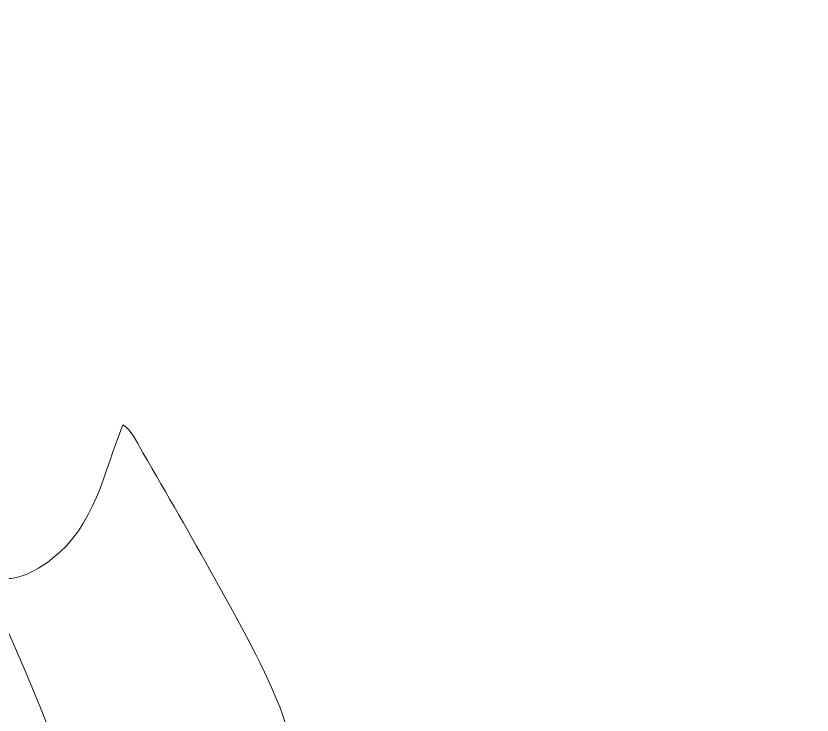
# Model space of a CAD drawing. Header units: centimetres. Extents: x -74 to 37, y -17 to 14.
# Drawn here: x -15.382 to -14.412, y 6.139 to 6.991 of the extents above; entities that cross this region are included whole.
import ezdxf

# ---------------------------------------------------------------- set-up
doc = ezdxf.new("R2010")
doc.units = ezdxf.units.CM
doc.header["$MEASUREMENT"] = 0
doc.layers.add('layer 1', color=7, linetype='Continuous')

msp = doc.modelspace()

# ---------------------------------------------------------------- linework, layer by layer
at = {"layer": 'layer 1', "color": 250, "lineweight": 9}
for points, knots in [([(-16.90709, 13.45147), (-16.90709, 13.45147), (-16.45484, 13.45147), (-16.45484, 13.45147), (-16.45484, 13.45147), (-16.45484, 13.45147), (-16.0026, 13.45147), (-16.0026, 13.45147), (-16.0026, 13.45147), (-16.0026, 13.45147), (-16.0226, 13.60147), (-16.0226, 13.60147), (-16.0226, 13.60147), (-16.0226, 13.60147), (-16.0026, 13.75147), (-16.0026, 13.75147), (-16.0026, 13.75147), (-16.0026, 13.75147), (-15.5026, 13.75147), (-15.5026, 13.75147), (-15.5026, 13.75147), (-15.5026, 13.75147), (-15.0026, 13.75147), (-15.0026, 13.75147), (-15.0026, 13.75147), (-15.0026, 13.75147), (-14.9826, 13.60147), (-14.9826, 13.60147), (-14.9826, 13.60147), (-14.9826, 13.60147), (-15.0026, 13.45147), (-15.0026, 13.45147), (-15.0026, 13.45147), (-15.0026, 13.45147), (-14.3379, 13.45147), (-14.3379, 13.45147), (-14.3379, 13.45147), (-14.3379, 13.45147), (-13.6732, 13.45147), (-13.6732, 13.45147), (-13.6732, 13.45147), (-13.6732, 13.45147), (-13.6932, 13.60147), (-13.6932, 13.60147), (-13.6932, 13.60147), (-13.6932, 13.60147), (-13.6732, 13.75147), (-13.6732, 13.75147), (-13.6732, 13.75147), (-13.6732, 13.75147), (-13.1732, 13.75147), (-13.1732, 13.75147), (-13.1732, 13.75147), (-13.1732, 13.75147), (-12.6732, 13.75147), (-12.6732, 13.75147), (-12.6732, 13.75147), (-12.6732, 13.75147), (-12.6532, 13.60147), (-12.6532, 13.60147), (-12.6532, 13.60147), (-12.6532, 13.60147), (-12.6732, 13.45147), (-12.6732, 13.45147), (-12.6732, 13.45147), (-12.6732, 13.45147), (-11.7687, 13.45147), (-11.7687, 13.45147), (-11.7687, 13.45147), (-11.7687, 13.45147), (-11.7687, 3.45147), (-11.7687, 3.45147), (-11.7687, 3.45147), (-11.7687, 3.45147), (-12.22095, 3.45147), (-12.22095, 3.45147), (-12.22095, 3.45147), (-12.22095, 3.45147), (-12.6732, 3.45147), (-12.6732, 3.45147), (-12.6732, 3.45147), (-12.6732, 3.45147), (-12.6532, 3.30147), (-12.6532, 3.30147), (-12.6532, 3.30147), (-12.6532, 3.30147), (-12.6732, 3.15147), (-12.6732, 3.15147), (-12.6732, 3.15147), (-12.6732, 3.15147), (-13.1732, 3.15147), (-13.1732, 3.15147), (-13.1732, 3.15147), (-13.1732, 3.15147), (-13.6732, 3.15147), (-13.6732, 3.15147), (-13.6732, 3.15147), (-13.6732, 3.15147), (-13.6932, 3.30147), (-13.6932, 3.30147), (-13.6932, 3.30147), (-13.6932, 3.30147), (-13.6732, 3.45147), (-13.6732, 3.45147), (-13.6732, 3.45147), (-13.6732, 3.45147), (-14.3379, 3.45147), (-14.3379, 3.45147), (-14.3379, 3.45147), (-14.3379, 3.45147), (-15.0026, 3.45147), (-15.0026, 3.45147), (-15.0026, 3.45147), (-15.0026, 3.45147), (-14.9826, 3.30147), (-14.9826, 3.30147), (-14.9826, 3.30147), (-14.9826, 3.30147), (-15.0026, 3.15147), (-15.0026, 3.15147), (-15.0026, 3.15147), (-15.0026, 3.15147), (-15.5026, 3.15147), (-15.5026, 3.15147), (-15.5026, 3.15147), (-15.5026, 3.15147), (-16.0026, 3.15147), (-16.0026, 3.15147), (-16.0026, 3.15147), (-16.0026, 3.15147), (-16.0226, 3.30147), (-16.0226, 3.30147), (-16.0226, 3.30147), (-16.0226, 3.30147), (-16.0026, 3.45147), (-16.0026, 3.45147), (-16.0026, 3.45147), (-16.0026, 3.45147), (-16.90709, 3.45147), (-16.90709, 3.45147), (-16.90709, 3.45147), (-16.90709, 3.45147), (-16.90709, 13.45147), (-16.90709, 13.45147)], [0, 0, 0, 0, 0.027027, 0.027027, 0.027027, 0.027027, 0.054054, 0.054054, 0.054054, 0.054054, 0.081081, 0.081081, 0.081081, 0.081081, 0.108108, 0.108108, 0.108108, 0.108108, 0.135135, 0.135135, 0.135135, 0.135135, 0.162162, 0.162162, 0.162162, 0.162162, 0.189189, 0.189189, 0.189189, 0.189189, 0.216216, 0.216216, 0.216216, 0.216216, 0.243243, 0.243243, 0.243243, 0.243243, 0.27027, 0.27027, 0.27027, 0.27027, 0.297297, 0.297297, 0.297297, 0.297297, 0.324324, 0.324324, 0.324324, 0.324324, 0.351351, 0.351351, 0.351351, 0.351351, 0.378378, 0.378378, 0.378378, 0.378378, 0.405405, 0.405405, 0.405405, 0.405405, 0.432432, 0.432432, 0.432432, 0.432432, 0.459459, 0.459459, 0.459459, 0.459459, 0.486486, 0.486486, 0.486486, 0.486486, 0.513514, 0.513514, 0.513514, 0.513514, 0.540541, 0.540541, 0.540541, 0.540541, 0.567568, 0.567568, 0.567568, 0.567568, 0.594595, 0.594595, 0.594595, 0.594595, 0.621622, 0.621622, 0.621622, 0.621622, 0.648649, 0.648649, 0.648649, 0.648649, 0.675676, 0.675676, 0.675676, 0.675676, 0.702703, 0.702703, 0.702703, 0.702703, 0.72973, 0.72973, 0.72973, 0.72973, 0.756757, 0.756757, 0.756757, 0.756757, 0.783784, 0.783784, 0.783784, 0.783784, 0.810811, 0.810811, 0.810811, 0.810811, 0.837838, 0.837838, 0.837838, 0.837838, 0.864865, 0.864865, 0.864865, 0.864865, 0.891892, 0.891892, 0.891892, 0.891892, 0.918919, 0.918919, 0.918919, 0.918919, 0.945946, 0.945946, 0.945946, 0.945946, 1, 1, 1, 1]), ([(-15.22961, 5.50697), (-15.22961, 5.50697), (-15.12999, 5.6905), (-15.12999, 5.6905), (-15.12999, 5.6905), (-15.08215, 5.78481), (-15.02783, 5.85937), (-15.03917, 5.97107), (-15.03917, 5.97107), (-15.04406, 6.01929), (-15.04096, 6.09558), (-15.05683, 6.13902), (-15.05683, 6.13902), (-15.07669, 6.19341), (-15.11249, 6.25587), (-15.14065, 6.30682), (-15.14065, 6.30682), (-15.16888, 6.35789), (-15.19801, 6.40849), (-15.22756, 6.4588), (-15.22756, 6.4588), (-15.23706, 6.47497), (-15.24029, 6.48547), (-15.25176, 6.49261), (-15.25176, 6.49261), (-15.27505, 6.43552), (-15.28601, 6.36934), (-15.33795, 6.32988), (-15.33795, 6.32988), (-15.35802, 6.31464), (-15.38767, 6.29635), (-15.41292, 6.31092), (-15.41292, 6.31092), (-15.45232, 6.33366), (-15.44002, 6.43274), (-15.45236, 6.47721), (-15.45236, 6.47721), (-15.46819, 6.53427), (-15.4902, 6.58787), (-15.51283, 6.64241), (-15.51283, 6.64241), (-15.53342, 6.69201), (-15.55413, 6.74224), (-15.56561, 6.79488), (-15.56561, 6.79488), (-15.57019, 6.81591), (-15.57323, 6.83712), (-15.57441, 6.85853), (-15.57441, 6.85853), (-15.57441, 6.85853), (-15.6119, 6.85853), (-15.6119, 6.85853), (-15.6119, 6.85853), (-15.6119, 6.85853), (-15.59722, 6.95841), (-15.59722, 6.95841), (-15.59722, 6.95841), (-15.61919, 6.97245), (-15.62935, 6.97794), (-15.65644, 6.98117), (-15.65644, 6.98117), (-15.66486, 6.96644), (-15.67006, 6.95747), (-15.67006, 6.93482), (-15.67006, 6.93482), (-15.67006, 6.91795), (-15.66913, 6.90108), (-15.66736, 6.8843), (-15.66736, 6.8843), (-15.64965, 6.717), (-15.53905, 6.53591), (-15.46278, 6.38761), (-15.46278, 6.38761), (-15.34278, 6.15425), (-15.26055, 5.93819), (-15.2327, 5.67451), (-15.2327, 5.67451), (-15.22696, 5.62014), (-15.2282, 5.56322), (-15.22961, 5.50697)], [0, 0, 0, 0, 0.047619, 0.047619, 0.047619, 0.047619, 0.095238, 0.095238, 0.095238, 0.095238, 0.142857, 0.142857, 0.142857, 0.142857, 0.190476, 0.190476, 0.190476, 0.190476, 0.238095, 0.238095, 0.238095, 0.238095, 0.285714, 0.285714, 0.285714, 0.285714, 0.333333, 0.333333, 0.333333, 0.333333, 0.380952, 0.380952, 0.380952, 0.380952, 0.428571, 0.428571, 0.428571, 0.428571, 0.47619, 0.47619, 0.47619, 0.47619, 0.52381, 0.52381, 0.52381, 0.52381, 0.571429, 0.571429, 0.571429, 0.571429, 0.619048, 0.619048, 0.619048, 0.619048, 0.666667, 0.666667, 0.666667, 0.666667, 0.714286, 0.714286, 0.714286, 0.714286, 0.761905, 0.761905, 0.761905, 0.761905, 0.809524, 0.809524, 0.809524, 0.809524, 0.857143, 0.857143, 0.857143, 0.857143, 0.904762, 0.904762, 0.904762, 0.904762, 1, 1, 1, 1])]:
    msp.add_open_spline(points, degree=3, knots=knots, dxfattribs=at)

doc.saveas('drawing.dxf')
